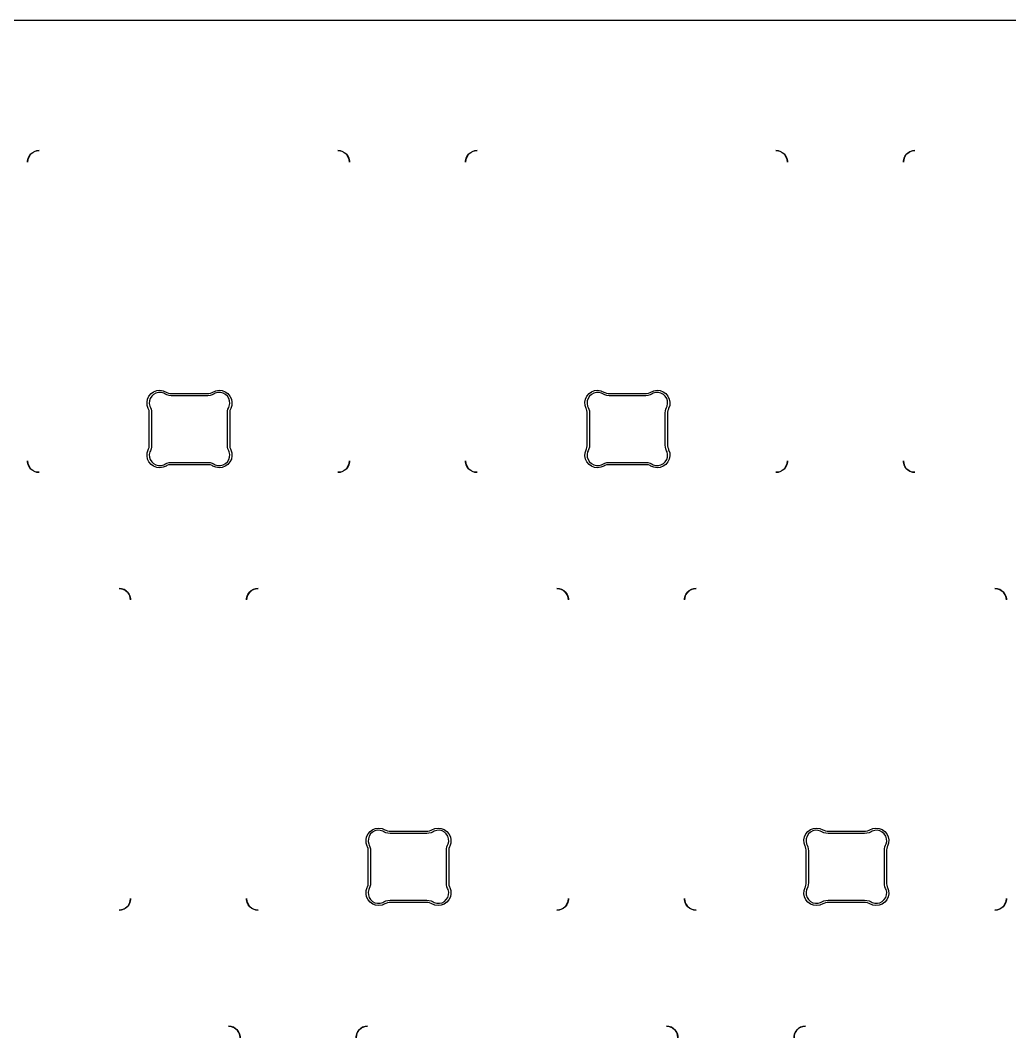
# Model space of a CAD drawing. Header units: inches. Extents: x -0.9 to 12.5, y -6 to -2.
# Drawn here: x 4.12 to 5.814, y -3.772 to -2.029 of the extents above; entities that cross this region are included whole.
import ezdxf

# ---------------------------------------------------------------- set-up
doc = ezdxf.new("R2010")
doc.units = ezdxf.units.IN
doc.header["$MEASUREMENT"] = 0
doc.layers.add('Edge.Cuts', color=40, linetype='CONTINUOUS', true_color=0xfabd2f)

msp = doc.modelspace()

# ---------------------------------------------------------------- linework, layer by layer
at = {"layer": 'Edge.Cuts', "linetype": 'CONTINUOUS'}
for p, q in [((-0.9213, -2.0289), (12.4961, -2.0289)), ((12.4959, -2.0293), (-0.9211, -2.0293)), ((4.1325, -2.2696), (4.1335, -2.2653)), ((4.1344, -2.2633), (4.133, -2.2675)), ((4.1335, -2.2653), (4.1354, -2.2613)), ((4.1368, -2.2596), (4.1344, -2.2633)), ((4.1354, -2.2613), (4.1382, -2.2578)), ((4.1399, -2.2565), (4.1368, -2.2596)), ((4.1382, -2.2578), (4.1416, -2.2551)), ((4.1436, -2.2541), (4.1399, -2.2565)), ((4.1416, -2.2551), (4.1456, -2.2532)), ((4.1478, -2.2527), (4.1436, -2.2541)), ((4.1456, -2.2532), (4.1499, -2.2522)), ((4.1522, -2.2522), (4.1478, -2.2527)), ((4.1499, -2.2522), (4.1522, -2.2522)), ((4.6684, -2.2527), (4.664, -2.2522)), ((4.664, -2.2522), (4.6662, -2.2522)), ((4.6662, -2.2522), (4.6705, -2.2532)), ((4.6725, -2.2541), (4.6684, -2.2527)), ((4.6705, -2.2532), (4.6745, -2.2551)), ((4.6762, -2.2565), (4.6725, -2.2541)), ((4.6745, -2.2551), (4.678, -2.2578)), ((4.6794, -2.2596), (4.6762, -2.2565)), ((4.678, -2.2578), (4.6807, -2.2613)), ((4.6817, -2.2633), (4.6794, -2.2596)), ((4.6807, -2.2613), (4.6827, -2.2653)), ((4.6832, -2.2675), (4.6817, -2.2633)), ((4.6827, -2.2653), (4.6837, -2.2696)), ((4.8825, -2.2696), (4.8835, -2.2653)), ((4.8844, -2.2633), (4.883, -2.2675)), ((4.8835, -2.2653), (4.8854, -2.2613)), ((4.8868, -2.2596), (4.8844, -2.2633)), ((4.8854, -2.2613), (4.8882, -2.2578)), ((4.8899, -2.2565), (4.8868, -2.2596)), ((4.8882, -2.2578), (4.8916, -2.2551)), ((4.8936, -2.2541), (4.8899, -2.2565)), ((4.8916, -2.2551), (4.8956, -2.2532)), ((4.8978, -2.2527), (4.8936, -2.2541)), ((4.8956, -2.2532), (4.8999, -2.2522)), ((4.9022, -2.2522), (4.8978, -2.2527)), ((4.8999, -2.2522), (4.9022, -2.2522)), ((5.4184, -2.2527), (5.414, -2.2522)), ((5.414, -2.2522), (5.4162, -2.2522)), ((5.4162, -2.2522), (5.4205, -2.2532)), ((5.4225, -2.2541), (5.4184, -2.2527)), ((5.4205, -2.2532), (5.4245, -2.2551)), ((5.4262, -2.2565), (5.4225, -2.2541)), ((5.4245, -2.2551), (5.428, -2.2578)), ((5.4294, -2.2596), (5.4262, -2.2565)), ((5.428, -2.2578), (5.4307, -2.2613)), ((5.4317, -2.2633), (5.4294, -2.2596)), ((5.4307, -2.2613), (5.4327, -2.2653)), ((5.4332, -2.2675), (5.4317, -2.2633)), ((5.4327, -2.2653), (5.4337, -2.2696)), ((5.6325, -2.2696), (5.6335, -2.2653)), ((5.6344, -2.2633), (5.633, -2.2675)), ((5.6335, -2.2653), (5.6354, -2.2613)), ((5.6368, -2.2596), (5.6344, -2.2633)), ((5.6354, -2.2613), (5.6382, -2.2578)), ((5.6399, -2.2565), (5.6368, -2.2596)), ((5.6382, -2.2578), (5.6416, -2.2551)), ((5.6436, -2.2541), (5.6399, -2.2565)), ((5.6416, -2.2551), (5.6456, -2.2532)), ((5.6478, -2.2527), (5.6436, -2.2541)), ((5.6456, -2.2532), (5.6499, -2.2522)), ((5.6522, -2.2522), (5.6478, -2.2527)), ((5.6499, -2.2522), (5.6522, -2.2522)), ((4.133, -2.2675), (4.1325, -2.2719)), ((4.1325, -2.2719), (4.1325, -2.2696)), ((4.6837, -2.2719), (4.6832, -2.2675)), ((4.6837, -2.2696), (4.6837, -2.2719)), ((4.883, -2.2675), (4.8825, -2.2719)), ((4.8825, -2.2719), (4.8825, -2.2696)), ((5.4337, -2.2719), (5.4332, -2.2675)), ((5.4337, -2.2696), (5.4337, -2.2719)), ((5.633, -2.2675), (5.6325, -2.2719)), ((5.6325, -2.2719), (5.6325, -2.2696)), ((4.3439, -2.6685), (4.3483, -2.6653)), ((4.3483, -2.6653), (4.3535, -2.6633)), ((4.3566, -2.6666), (4.3522, -2.6677)), ((4.3535, -2.6633), (4.359, -2.6627)), ((4.3612, -2.6667), (4.3566, -2.6666)), ((4.359, -2.6627), (4.3644, -2.6635)), ((4.3644, -2.6635), (4.3695, -2.6657)), ((4.3695, -2.6657), (4.3708, -2.6665)), ((4.3708, -2.6665), (4.3738, -2.6676)), ((4.4456, -2.6676), (4.4485, -2.6665)), ((4.4485, -2.6665), (4.4499, -2.6657)), ((4.4499, -2.6657), (4.455, -2.6635)), ((4.455, -2.6635), (4.4604, -2.6627)), ((4.4628, -2.6666), (4.4582, -2.6667)), ((4.4604, -2.6627), (4.4659, -2.6633)), ((4.4672, -2.6677), (4.4628, -2.6666)), ((4.4659, -2.6633), (4.471, -2.6653)), ((4.471, -2.6653), (4.4755, -2.6685)), ((5.0939, -2.6685), (5.0983, -2.6653)), ((5.0983, -2.6653), (5.1035, -2.6633)), ((5.1066, -2.6666), (5.1022, -2.6677)), ((5.1035, -2.6633), (5.109, -2.6627)), ((5.1112, -2.6667), (5.1066, -2.6666)), ((5.109, -2.6627), (5.1144, -2.6635)), ((5.1144, -2.6635), (5.1195, -2.6657)), ((5.1195, -2.6657), (5.1208, -2.6665)), ((5.1208, -2.6665), (5.1238, -2.6676)), ((5.1956, -2.6676), (5.1985, -2.6665)), ((5.1985, -2.6665), (5.1999, -2.6657)), ((5.1999, -2.6657), (5.205, -2.6635)), ((5.205, -2.6635), (5.2104, -2.6627)), ((5.2128, -2.6666), (5.2082, -2.6667)), ((5.2104, -2.6627), (5.2159, -2.6633)), ((5.2172, -2.6677), (5.2128, -2.6666)), ((5.2159, -2.6633), (5.221, -2.6653)), ((5.221, -2.6653), (5.2255, -2.6685)), ((4.3369, -2.6831), (4.338, -2.6777)), ((4.3373, -2.6886), (4.3369, -2.6831)), ((4.338, -2.6777), (4.3403, -2.6727)), ((4.3403, -2.6727), (4.3439, -2.6685)), ((4.341, -2.681), (4.3407, -2.6856)), ((4.3424, -2.6767), (4.341, -2.681)), ((4.3449, -2.6729), (4.3424, -2.6767)), ((4.3482, -2.6698), (4.3449, -2.6729)), ((4.3522, -2.6677), (4.3482, -2.6698)), ((4.3655, -2.6679), (4.3612, -2.6667)), ((4.3675, -2.6691), (4.3655, -2.6679)), ((4.3709, -2.6707), (4.3675, -2.6691)), ((4.3746, -2.6717), (4.3709, -2.6707)), ((4.3738, -2.6676), (4.3768, -2.6681)), ((4.3784, -2.672), (4.3746, -2.6717)), ((4.3768, -2.6681), (4.3784, -2.6681)), ((4.3784, -2.6681), (4.3784, -2.6681)), ((4.3784, -2.6681), (4.441, -2.6681)), ((4.441, -2.672), (4.3784, -2.672)), ((4.3784, -2.672), (4.3784, -2.672)), ((4.441, -2.6681), (4.4425, -2.6681)), ((4.4448, -2.6717), (4.441, -2.672)), ((4.4425, -2.6681), (4.4456, -2.6676)), ((4.4484, -2.6707), (4.4448, -2.6717)), ((4.4519, -2.6691), (4.4484, -2.6707)), ((4.4538, -2.6679), (4.4519, -2.6691)), ((4.4582, -2.6667), (4.4538, -2.6679)), ((4.4712, -2.6698), (4.4672, -2.6677)), ((4.4745, -2.6729), (4.4712, -2.6698)), ((4.477, -2.6767), (4.4745, -2.6729)), ((4.4755, -2.6685), (4.479, -2.6727)), ((4.4784, -2.681), (4.477, -2.6767)), ((4.4786, -2.6856), (4.4784, -2.681)), ((4.479, -2.6727), (4.4814, -2.6777)), ((4.4814, -2.6777), (4.4824, -2.6831)), ((4.4824, -2.6831), (4.4821, -2.6886)), ((5.0869, -2.6831), (5.088, -2.6777)), ((5.0873, -2.6886), (5.0869, -2.6831)), ((5.088, -2.6777), (5.0903, -2.6727)), ((5.0903, -2.6727), (5.0939, -2.6685)), ((5.091, -2.681), (5.0907, -2.6856)), ((5.0924, -2.6767), (5.091, -2.681)), ((5.0949, -2.6729), (5.0924, -2.6767)), ((5.0982, -2.6698), (5.0949, -2.6729)), ((5.1022, -2.6677), (5.0982, -2.6698)), ((5.1155, -2.6679), (5.1112, -2.6667)), ((5.1175, -2.6691), (5.1155, -2.6679)), ((5.1209, -2.6707), (5.1175, -2.6691)), ((5.1246, -2.6717), (5.1209, -2.6707)), ((5.1238, -2.6676), (5.1268, -2.6681)), ((5.1284, -2.672), (5.1246, -2.6717)), ((5.1268, -2.6681), (5.1284, -2.6681)), ((5.1284, -2.6681), (5.1284, -2.6681)), ((5.1284, -2.6681), (5.191, -2.6681)), ((5.191, -2.672), (5.1284, -2.672)), ((5.1284, -2.672), (5.1284, -2.672)), ((5.191, -2.6681), (5.1925, -2.6681)), ((5.1948, -2.6717), (5.191, -2.672)), ((5.1925, -2.6681), (5.1956, -2.6676)), ((5.1984, -2.6707), (5.1948, -2.6717)), ((5.2019, -2.6691), (5.1984, -2.6707)), ((5.2038, -2.6679), (5.2019, -2.6691)), ((5.2082, -2.6667), (5.2038, -2.6679)), ((5.2212, -2.6698), (5.2172, -2.6677)), ((5.2245, -2.6729), (5.2212, -2.6698)), ((5.227, -2.6767), (5.2245, -2.6729)), ((5.2255, -2.6685), (5.229, -2.6727)), ((5.2284, -2.681), (5.227, -2.6767)), ((5.2286, -2.6856), (5.2284, -2.681)), ((5.229, -2.6727), (5.2314, -2.6777)), ((5.2314, -2.6777), (5.2324, -2.6831)), ((5.2324, -2.6831), (5.2321, -2.6886)), ((4.339, -2.6938), (4.3373, -2.6886)), ((4.3396, -2.695), (4.339, -2.6938)), ((4.3404, -2.6975), (4.3396, -2.695)), ((4.3408, -2.7001), (4.3404, -2.6975)), ((4.3407, -2.6856), (4.3416, -2.69)), ((4.3408, -2.7015), (4.3408, -2.7001)), ((4.3408, -2.7568), (4.3408, -2.7015)), ((4.3408, -2.7015), (4.3408, -2.7015)), ((4.3416, -2.69), (4.3426, -2.6921)), ((4.3426, -2.6921), (4.3438, -2.6951)), ((4.3438, -2.6951), (4.3445, -2.6982)), ((4.3445, -2.6982), (4.3447, -2.7015)), ((4.3447, -2.7015), (4.3447, -2.7015)), ((4.3447, -2.7015), (4.3447, -2.7568)), ((4.4746, -2.7015), (4.4749, -2.6982)), ((4.4746, -2.7568), (4.4746, -2.7015)), ((4.4746, -2.7015), (4.4746, -2.7015)), ((4.4749, -2.6982), (4.4756, -2.6951)), ((4.4756, -2.6951), (4.4768, -2.6921)), ((4.4768, -2.6921), (4.4778, -2.69)), ((4.4768, -2.6921), (4.4768, -2.6921)), ((4.4778, -2.69), (4.4786, -2.6856)), ((4.479, -2.6975), (4.4786, -2.7001)), ((4.4786, -2.7001), (4.4786, -2.7015)), ((4.4786, -2.7015), (4.4786, -2.7015)), ((4.4786, -2.7015), (4.4786, -2.7568)), ((4.4798, -2.695), (4.479, -2.6975)), ((4.4803, -2.6938), (4.4798, -2.695)), ((4.4821, -2.6886), (4.4803, -2.6938)), ((4.4803, -2.6938), (4.4803, -2.6938)), ((5.089, -2.6938), (5.0873, -2.6886)), ((5.0896, -2.695), (5.089, -2.6938)), ((5.0904, -2.6975), (5.0896, -2.695)), ((5.0908, -2.7001), (5.0904, -2.6975)), ((5.0907, -2.6856), (5.0916, -2.69)), ((5.0908, -2.7015), (5.0908, -2.7001)), ((5.0908, -2.7568), (5.0908, -2.7015)), ((5.0908, -2.7015), (5.0908, -2.7015)), ((5.0916, -2.69), (5.0926, -2.6921)), ((5.0926, -2.6921), (5.0938, -2.6951)), ((5.0938, -2.6951), (5.0945, -2.6982)), ((5.0945, -2.6982), (5.0947, -2.7015)), ((5.0947, -2.7015), (5.0947, -2.7015)), ((5.0947, -2.7015), (5.0947, -2.7568)), ((5.2246, -2.7015), (5.2249, -2.6982)), ((5.2246, -2.7568), (5.2246, -2.7015)), ((5.2246, -2.7015), (5.2246, -2.7015)), ((5.2249, -2.6982), (5.2256, -2.6951)), ((5.2256, -2.6951), (5.2268, -2.6921)), ((5.2268, -2.6921), (5.2278, -2.69)), ((5.2268, -2.6921), (5.2268, -2.6921)), ((5.2278, -2.69), (5.2286, -2.6856)), ((5.229, -2.6975), (5.2286, -2.7001)), ((5.2286, -2.7001), (5.2286, -2.7015)), ((5.2286, -2.7015), (5.2286, -2.7015)), ((5.2286, -2.7015), (5.2286, -2.7568)), ((5.2298, -2.695), (5.229, -2.6975)), ((5.2303, -2.6938), (5.2298, -2.695)), ((5.2321, -2.6886), (5.2303, -2.6938)), ((5.2303, -2.6938), (5.2303, -2.6938)), ((4.3369, -2.7752), (4.3373, -2.7697)), ((4.3373, -2.7697), (4.339, -2.7645)), ((4.339, -2.7645), (4.3396, -2.7633)), ((4.339, -2.7645), (4.339, -2.7645)), ((4.3396, -2.7633), (4.3404, -2.7608)), ((4.3404, -2.7608), (4.3408, -2.7581)), ((4.3416, -2.7682), (4.3407, -2.7727)), ((4.3408, -2.7581), (4.3408, -2.7568)), ((4.3408, -2.7568), (4.3408, -2.7568)), ((4.3426, -2.7662), (4.3416, -2.7682)), ((4.3438, -2.7632), (4.3426, -2.7662)), ((4.3426, -2.7662), (4.3426, -2.7662)), ((4.3445, -2.76), (4.3438, -2.7632)), ((4.3447, -2.7568), (4.3445, -2.76)), ((4.3447, -2.7568), (4.3447, -2.7568)), ((4.4749, -2.76), (4.4746, -2.7568)), ((4.4756, -2.7632), (4.4749, -2.76)), ((4.4768, -2.7662), (4.4756, -2.7632)), ((4.4778, -2.7682), (4.4768, -2.7662)), ((4.4786, -2.7727), (4.4778, -2.7682)), ((4.4786, -2.7568), (4.4786, -2.7581)), ((4.4786, -2.7581), (4.479, -2.7608)), ((4.479, -2.7608), (4.4798, -2.7633)), ((4.4798, -2.7633), (4.4803, -2.7645)), ((4.4803, -2.7645), (4.4803, -2.7645)), ((4.4803, -2.7645), (4.4821, -2.7697)), ((4.4821, -2.7697), (4.4824, -2.7752)), ((5.0869, -2.7752), (5.0873, -2.7697)), ((5.0873, -2.7697), (5.089, -2.7645)), ((5.089, -2.7645), (5.0896, -2.7633)), ((5.089, -2.7645), (5.089, -2.7645)), ((5.0896, -2.7633), (5.0904, -2.7608)), ((5.0904, -2.7608), (5.0908, -2.7581)), ((5.0916, -2.7682), (5.0907, -2.7727)), ((5.0908, -2.7581), (5.0908, -2.7568)), ((5.0908, -2.7568), (5.0908, -2.7568)), ((5.0926, -2.7662), (5.0916, -2.7682)), ((5.0938, -2.7632), (5.0926, -2.7662)), ((5.0926, -2.7662), (5.0926, -2.7662)), ((5.0945, -2.76), (5.0938, -2.7632)), ((5.0947, -2.7568), (5.0945, -2.76)), ((5.0947, -2.7568), (5.0947, -2.7568)), ((5.2249, -2.76), (5.2246, -2.7568)), ((5.2256, -2.7632), (5.2249, -2.76)), ((5.2268, -2.7662), (5.2256, -2.7632)), ((5.2278, -2.7682), (5.2268, -2.7662)), ((5.2286, -2.7727), (5.2278, -2.7682)), ((5.2286, -2.7568), (5.2286, -2.7581)), ((5.2286, -2.7581), (5.229, -2.7608)), ((5.229, -2.7608), (5.2298, -2.7633)), ((5.2298, -2.7633), (5.2303, -2.7645)), ((5.2303, -2.7645), (5.2303, -2.7645)), ((5.2303, -2.7645), (5.2321, -2.7697)), ((5.2321, -2.7697), (5.2324, -2.7752)), ((4.1325, -2.7859), (4.1325, -2.7837)), ((4.1325, -2.7837), (4.133, -2.788)), ((4.1335, -2.7902), (4.1325, -2.7859)), ((4.133, -2.788), (4.1344, -2.7922)), ((4.338, -2.7806), (4.3369, -2.7752)), ((4.3403, -2.7856), (4.338, -2.7806)), ((4.3439, -2.7898), (4.3403, -2.7856)), ((4.3407, -2.7727), (4.341, -2.7772)), ((4.341, -2.7772), (4.3424, -2.7815)), ((4.3424, -2.7815), (4.3449, -2.7854)), ((4.3449, -2.7854), (4.3482, -2.7884)), ((4.3482, -2.7884), (4.3522, -2.7906)), ((4.3675, -2.7892), (4.3709, -2.7876)), ((4.3709, -2.7876), (4.3746, -2.7866)), ((4.3746, -2.7866), (4.3784, -2.7862)), ((4.3784, -2.7862), (4.441, -2.7862)), ((4.441, -2.7862), (4.4448, -2.7866)), ((4.4448, -2.7866), (4.4484, -2.7876)), ((4.4484, -2.7876), (4.4519, -2.7892)), ((4.4672, -2.7906), (4.4712, -2.7884)), ((4.4712, -2.7884), (4.4745, -2.7854)), ((4.4745, -2.7854), (4.477, -2.7815)), ((4.479, -2.7856), (4.4755, -2.7898)), ((4.477, -2.7815), (4.4784, -2.7772)), ((4.4784, -2.7772), (4.4786, -2.7727)), ((4.4814, -2.7806), (4.479, -2.7856)), ((4.4824, -2.7752), (4.4814, -2.7806)), ((4.6817, -2.7922), (4.6832, -2.788)), ((4.6837, -2.7859), (4.6827, -2.7902)), ((4.6832, -2.788), (4.6837, -2.7837)), ((4.6837, -2.7837), (4.6837, -2.7859)), ((4.8825, -2.7859), (4.8825, -2.7837)), ((4.8825, -2.7837), (4.883, -2.788)), ((4.8835, -2.7902), (4.8825, -2.7859)), ((4.883, -2.788), (4.8844, -2.7922)), ((5.088, -2.7806), (5.0869, -2.7752)), ((5.0903, -2.7856), (5.088, -2.7806)), ((5.0939, -2.7898), (5.0903, -2.7856)), ((5.0907, -2.7727), (5.091, -2.7772)), ((5.091, -2.7772), (5.0924, -2.7815)), ((5.0924, -2.7815), (5.0949, -2.7854)), ((5.0949, -2.7854), (5.0982, -2.7884)), ((5.0982, -2.7884), (5.1022, -2.7906)), ((5.1175, -2.7892), (5.1209, -2.7876)), ((5.1209, -2.7876), (5.1246, -2.7866)), ((5.1246, -2.7866), (5.1284, -2.7862)), ((5.1284, -2.7862), (5.191, -2.7862)), ((5.191, -2.7862), (5.1948, -2.7866)), ((5.1948, -2.7866), (5.1984, -2.7876)), ((5.1984, -2.7876), (5.2019, -2.7892)), ((5.2172, -2.7906), (5.2212, -2.7884)), ((5.2212, -2.7884), (5.2245, -2.7854)), ((5.2245, -2.7854), (5.227, -2.7815)), ((5.229, -2.7856), (5.2255, -2.7898)), ((5.227, -2.7815), (5.2284, -2.7772)), ((5.2284, -2.7772), (5.2286, -2.7727)), ((5.2314, -2.7806), (5.229, -2.7856)), ((5.2324, -2.7752), (5.2314, -2.7806)), ((5.4317, -2.7922), (5.4332, -2.788)), ((5.4337, -2.7859), (5.4327, -2.7902)), ((5.4332, -2.788), (5.4337, -2.7837)), ((5.4337, -2.7837), (5.4337, -2.7859)), ((5.6325, -2.7859), (5.6325, -2.7837)), ((5.6325, -2.7837), (5.633, -2.788)), ((5.6335, -2.7902), (5.6325, -2.7859)), ((5.633, -2.788), (5.6344, -2.7922)), ((4.1354, -2.7942), (4.1335, -2.7902)), ((4.1344, -2.7922), (4.1368, -2.7959)), ((4.1382, -2.7977), (4.1354, -2.7942)), ((4.1368, -2.7959), (4.1399, -2.7991)), ((4.1416, -2.8004), (4.1382, -2.7977)), ((4.1399, -2.7991), (4.1436, -2.8014)), ((4.1456, -2.8024), (4.1416, -2.8004)), ((4.1436, -2.8014), (4.1478, -2.8029)), ((4.1499, -2.8033), (4.1456, -2.8024)), ((4.1478, -2.8029), (4.1522, -2.8033)), ((4.1522, -2.8033), (4.1499, -2.8033)), ((4.3483, -2.793), (4.3439, -2.7898)), ((4.3535, -2.7949), (4.3483, -2.793)), ((4.3522, -2.7906), (4.3566, -2.7916)), ((4.359, -2.7955), (4.3535, -2.7949)), ((4.3566, -2.7916), (4.3612, -2.7915)), ((4.3644, -2.7947), (4.359, -2.7955)), ((4.3612, -2.7915), (4.3655, -2.7903)), ((4.3695, -2.7926), (4.3644, -2.7947)), ((4.3655, -2.7903), (4.3675, -2.7892)), ((4.3675, -2.7892), (4.3675, -2.7892)), ((4.3708, -2.7918), (4.3695, -2.7926)), ((4.3695, -2.7926), (4.3695, -2.7926)), ((4.3738, -2.7907), (4.3708, -2.7918)), ((4.3768, -2.7902), (4.3738, -2.7907)), ((4.3784, -2.7902), (4.3768, -2.7902)), ((4.441, -2.7902), (4.3784, -2.7902)), ((4.4425, -2.7902), (4.441, -2.7902)), ((4.4456, -2.7907), (4.4425, -2.7902)), ((4.4485, -2.7918), (4.4456, -2.7907)), ((4.4499, -2.7926), (4.4485, -2.7918)), ((4.455, -2.7947), (4.4499, -2.7926)), ((4.4519, -2.7892), (4.4538, -2.7903)), ((4.4538, -2.7903), (4.4582, -2.7915)), ((4.4604, -2.7955), (4.455, -2.7947)), ((4.4582, -2.7915), (4.4628, -2.7916)), ((4.4659, -2.7949), (4.4604, -2.7955)), ((4.4628, -2.7916), (4.4672, -2.7906)), ((4.471, -2.793), (4.4659, -2.7949)), ((4.4755, -2.7898), (4.471, -2.793)), ((4.664, -2.8033), (4.6684, -2.8029)), ((4.6662, -2.8033), (4.664, -2.8033)), ((4.6705, -2.8024), (4.6662, -2.8033)), ((4.6684, -2.8029), (4.6725, -2.8014)), ((4.6745, -2.8004), (4.6705, -2.8024)), ((4.6725, -2.8014), (4.6762, -2.7991)), ((4.678, -2.7977), (4.6745, -2.8004)), ((4.6762, -2.7991), (4.6794, -2.7959)), ((4.6807, -2.7942), (4.678, -2.7977)), ((4.6794, -2.7959), (4.6817, -2.7922)), ((4.6827, -2.7902), (4.6807, -2.7942)), ((4.8854, -2.7942), (4.8835, -2.7902)), ((4.8844, -2.7922), (4.8868, -2.7959)), ((4.8882, -2.7977), (4.8854, -2.7942)), ((4.8868, -2.7959), (4.8899, -2.7991)), ((4.8916, -2.8004), (4.8882, -2.7977)), ((4.8899, -2.7991), (4.8936, -2.8014)), ((4.8956, -2.8024), (4.8916, -2.8004)), ((4.8936, -2.8014), (4.8978, -2.8029)), ((4.8999, -2.8033), (4.8956, -2.8024)), ((4.8978, -2.8029), (4.9022, -2.8033)), ((4.9022, -2.8033), (4.8999, -2.8033)), ((5.0983, -2.793), (5.0939, -2.7898)), ((5.1035, -2.7949), (5.0983, -2.793)), ((5.1022, -2.7906), (5.1066, -2.7916)), ((5.109, -2.7955), (5.1035, -2.7949)), ((5.1066, -2.7916), (5.1112, -2.7915)), ((5.1144, -2.7947), (5.109, -2.7955)), ((5.1112, -2.7915), (5.1155, -2.7903)), ((5.1195, -2.7926), (5.1144, -2.7947)), ((5.1155, -2.7903), (5.1175, -2.7892)), ((5.1175, -2.7892), (5.1175, -2.7892)), ((5.1208, -2.7918), (5.1195, -2.7926)), ((5.1195, -2.7926), (5.1195, -2.7926)), ((5.1238, -2.7907), (5.1208, -2.7918)), ((5.1268, -2.7902), (5.1238, -2.7907)), ((5.1284, -2.7902), (5.1268, -2.7902)), ((5.191, -2.7902), (5.1284, -2.7902)), ((5.1925, -2.7902), (5.191, -2.7902)), ((5.1956, -2.7907), (5.1925, -2.7902)), ((5.1985, -2.7918), (5.1956, -2.7907)), ((5.1999, -2.7926), (5.1985, -2.7918)), ((5.205, -2.7947), (5.1999, -2.7926)), ((5.2019, -2.7892), (5.2038, -2.7903)), ((5.2038, -2.7903), (5.2082, -2.7915)), ((5.2104, -2.7955), (5.205, -2.7947)), ((5.2082, -2.7915), (5.2128, -2.7916)), ((5.2159, -2.7949), (5.2104, -2.7955)), ((5.2128, -2.7916), (5.2172, -2.7906)), ((5.221, -2.793), (5.2159, -2.7949)), ((5.2255, -2.7898), (5.221, -2.793)), ((5.414, -2.8033), (5.4184, -2.8029)), ((5.4162, -2.8033), (5.414, -2.8033)), ((5.4205, -2.8024), (5.4162, -2.8033)), ((5.4184, -2.8029), (5.4225, -2.8014)), ((5.4245, -2.8004), (5.4205, -2.8024)), ((5.4225, -2.8014), (5.4262, -2.7991)), ((5.428, -2.7977), (5.4245, -2.8004)), ((5.4262, -2.7991), (5.4294, -2.7959)), ((5.4307, -2.7942), (5.428, -2.7977)), ((5.4294, -2.7959), (5.4317, -2.7922)), ((5.4327, -2.7902), (5.4307, -2.7942)), ((5.6354, -2.7942), (5.6335, -2.7902)), ((5.6344, -2.7922), (5.6368, -2.7959)), ((5.6382, -2.7977), (5.6354, -2.7942)), ((5.6368, -2.7959), (5.6399, -2.7991)), ((5.6416, -2.8004), (5.6382, -2.7977)), ((5.6399, -2.7991), (5.6436, -2.8014)), ((5.6456, -2.8024), (5.6416, -2.8004)), ((5.6436, -2.8014), (5.6478, -2.8029)), ((5.6499, -2.8033), (5.6456, -2.8024)), ((5.6478, -2.8029), (5.6522, -2.8033)), ((5.6522, -2.8033), (5.6499, -2.8033)), ((4.2934, -3.0027), (4.289, -3.0022)), ((4.289, -3.0022), (4.2912, -3.0022)), ((4.2912, -3.0022), (4.2955, -3.0032)), ((4.2975, -3.0041), (4.2934, -3.0027)), ((4.2955, -3.0032), (4.2995, -3.0051)), ((4.3012, -3.0065), (4.2975, -3.0041)), ((4.2995, -3.0051), (4.303, -3.0078)), ((4.3044, -3.0096), (4.3012, -3.0065)), ((4.303, -3.0078), (4.3057, -3.0113)), ((4.3067, -3.0133), (4.3044, -3.0096)), ((4.3057, -3.0113), (4.3077, -3.0153)), ((4.3082, -3.0175), (4.3067, -3.0133)), ((4.5094, -3.0133), (4.508, -3.0175)), ((4.5085, -3.0153), (4.5104, -3.0113)), ((4.5118, -3.0096), (4.5094, -3.0133)), ((4.5104, -3.0113), (4.5132, -3.0078)), ((4.5149, -3.0065), (4.5118, -3.0096)), ((4.5132, -3.0078), (4.5166, -3.0051)), ((4.5186, -3.0041), (4.5149, -3.0065)), ((4.5166, -3.0051), (4.5206, -3.0032)), ((4.5228, -3.0027), (4.5186, -3.0041)), ((4.5206, -3.0032), (4.5249, -3.0022)), ((4.5272, -3.0022), (4.5228, -3.0027)), ((4.5249, -3.0022), (4.5272, -3.0022)), ((5.0434, -3.0027), (5.039, -3.0022)), ((5.039, -3.0022), (5.0412, -3.0022)), ((5.0412, -3.0022), (5.0455, -3.0032)), ((5.0475, -3.0041), (5.0434, -3.0027)), ((5.0455, -3.0032), (5.0495, -3.0051)), ((5.0512, -3.0065), (5.0475, -3.0041)), ((5.0495, -3.0051), (5.053, -3.0078)), ((5.0544, -3.0096), (5.0512, -3.0065)), ((5.053, -3.0078), (5.0557, -3.0113)), ((5.0567, -3.0133), (5.0544, -3.0096)), ((5.0557, -3.0113), (5.0577, -3.0153)), ((5.0582, -3.0175), (5.0567, -3.0133)), ((5.2594, -3.0133), (5.258, -3.0175)), ((5.2585, -3.0153), (5.2604, -3.0113)), ((5.2618, -3.0096), (5.2594, -3.0133)), ((5.2604, -3.0113), (5.2632, -3.0078)), ((5.2649, -3.0065), (5.2618, -3.0096)), ((5.2632, -3.0078), (5.2666, -3.0051)), ((5.2686, -3.0041), (5.2649, -3.0065)), ((5.2666, -3.0051), (5.2706, -3.0032)), ((5.2728, -3.0027), (5.2686, -3.0041)), ((5.2706, -3.0032), (5.2749, -3.0022)), ((5.2772, -3.0022), (5.2728, -3.0027)), ((5.2749, -3.0022), (5.2772, -3.0022)), ((5.7934, -3.0027), (5.789, -3.0022)), ((5.789, -3.0022), (5.7912, -3.0022)), ((5.7912, -3.0022), (5.7955, -3.0032)), ((5.7975, -3.0041), (5.7934, -3.0027)), ((5.7955, -3.0032), (5.7995, -3.0051)), ((5.8012, -3.0065), (5.7975, -3.0041)), ((5.7995, -3.0051), (5.803, -3.0078)), ((5.8044, -3.0096), (5.8012, -3.0065)), ((5.803, -3.0078), (5.8057, -3.0113)), ((5.8067, -3.0133), (5.8044, -3.0096)), ((5.8057, -3.0113), (5.8077, -3.0153)), ((5.8082, -3.0175), (5.8067, -3.0133)), ((4.3077, -3.0153), (4.3087, -3.0196)), ((4.3087, -3.0219), (4.3082, -3.0175)), ((4.3087, -3.0196), (4.3087, -3.0219)), ((4.5075, -3.0196), (4.5085, -3.0153)), ((4.508, -3.0175), (4.5075, -3.0219)), ((4.5075, -3.0219), (4.5075, -3.0196)), ((5.0577, -3.0153), (5.0587, -3.0196)), ((5.0587, -3.0219), (5.0582, -3.0175)), ((5.0587, -3.0196), (5.0587, -3.0219)), ((5.2575, -3.0196), (5.2585, -3.0153)), ((5.258, -3.0175), (5.2575, -3.0219)), ((5.2575, -3.0219), (5.2575, -3.0196)), ((5.8077, -3.0153), (5.8087, -3.0196)), ((5.8087, -3.0219), (5.8082, -3.0175)), ((5.8087, -3.0196), (5.8087, -3.0219)), ((4.7189, -3.4185), (4.7234, -3.4153)), ((4.7234, -3.4153), (4.7285, -3.4133)), ((4.7285, -3.4133), (4.734, -3.4127)), ((4.734, -3.4127), (4.7394, -3.4135)), ((4.7394, -3.4135), (4.7445, -3.4157)), ((4.7445, -3.4157), (4.7459, -3.4165)), ((4.8236, -3.4165), (4.8249, -3.4157)), ((4.8249, -3.4157), (4.83, -3.4135)), ((4.83, -3.4135), (4.8354, -3.4127)), ((4.8354, -3.4127), (4.8409, -3.4133)), ((4.8409, -3.4133), (4.8461, -3.4153)), ((4.8461, -3.4153), (4.8506, -3.4185)), ((5.4689, -3.4185), (5.4734, -3.4153)), ((5.4734, -3.4153), (5.4785, -3.4133)), ((5.4785, -3.4133), (5.484, -3.4127)), ((5.484, -3.4127), (5.4894, -3.4135)), ((5.4894, -3.4135), (5.4945, -3.4157)), ((5.4945, -3.4157), (5.4959, -3.4165)), ((5.5736, -3.4165), (5.5749, -3.4157)), ((5.5749, -3.4157), (5.58, -3.4135)), ((5.58, -3.4135), (5.5854, -3.4127)), ((5.5854, -3.4127), (5.5909, -3.4133)), ((5.5909, -3.4133), (5.5961, -3.4153)), ((5.5961, -3.4153), (5.6006, -3.4185)), ((4.712, -3.4331), (4.713, -3.4277)), ((4.7123, -3.4386), (4.712, -3.4331)), ((4.713, -3.4277), (4.7154, -3.4227)), ((4.7154, -3.4227), (4.7189, -3.4185)), ((4.716, -3.431), (4.7158, -3.4356)), ((4.7175, -3.4267), (4.716, -3.431)), ((4.7199, -3.4229), (4.7175, -3.4267)), ((4.7232, -3.4198), (4.7199, -3.4229)), ((4.7272, -3.4177), (4.7232, -3.4198)), ((4.7317, -3.4166), (4.7272, -3.4177)), ((4.7362, -3.4167), (4.7317, -3.4166)), ((4.7406, -3.4179), (4.7362, -3.4167)), ((4.7425, -3.4191), (4.7406, -3.4179)), ((4.746, -3.4207), (4.7425, -3.4191)), ((4.7459, -3.4165), (4.7488, -3.4176)), ((4.7496, -3.4217), (4.746, -3.4207)), ((4.7488, -3.4176), (4.7519, -3.4181)), ((4.7534, -3.422), (4.7496, -3.4217)), ((4.7519, -3.4181), (4.7534, -3.4181)), ((4.7534, -3.4181), (4.7534, -3.4181)), ((4.7534, -3.4181), (4.816, -3.4181)), ((4.816, -3.422), (4.7534, -3.422)), ((4.7534, -3.422), (4.7534, -3.422)), ((4.816, -3.4181), (4.8176, -3.4181)), ((4.8198, -3.4217), (4.816, -3.422)), ((4.8176, -3.4181), (4.8206, -3.4176)), ((4.8235, -3.4207), (4.8198, -3.4217)), ((4.8206, -3.4176), (4.8236, -3.4165)), ((4.8269, -3.4191), (4.8235, -3.4207)), ((4.8289, -3.4179), (4.8269, -3.4191)), ((4.8333, -3.4167), (4.8289, -3.4179)), ((4.8378, -3.4166), (4.8333, -3.4167)), ((4.8422, -3.4177), (4.8378, -3.4166)), ((4.8462, -3.4198), (4.8422, -3.4177)), ((4.8495, -3.4229), (4.8462, -3.4198)), ((4.852, -3.4267), (4.8495, -3.4229)), ((4.8506, -3.4185), (4.8541, -3.4227)), ((4.8534, -3.431), (4.852, -3.4267)), ((4.8537, -3.4356), (4.8534, -3.431)), ((4.8541, -3.4227), (4.8564, -3.4277)), ((4.8564, -3.4277), (4.8575, -3.4331)), ((4.8575, -3.4331), (4.8571, -3.4386)), ((5.462, -3.4331), (5.463, -3.4277)), ((5.4623, -3.4386), (5.462, -3.4331)), ((5.463, -3.4277), (5.4654, -3.4227)), ((5.4654, -3.4227), (5.4689, -3.4185)), ((5.466, -3.431), (5.4658, -3.4356)), ((5.4675, -3.4267), (5.466, -3.431)), ((5.4699, -3.4229), (5.4675, -3.4267)), ((5.4732, -3.4198), (5.4699, -3.4229)), ((5.4772, -3.4177), (5.4732, -3.4198)), ((5.4817, -3.4166), (5.4772, -3.4177)), ((5.4862, -3.4167), (5.4817, -3.4166)), ((5.4906, -3.4179), (5.4862, -3.4167)), ((5.4925, -3.4191), (5.4906, -3.4179)), ((5.496, -3.4207), (5.4925, -3.4191)), ((5.4959, -3.4165), (5.4988, -3.4176)), ((5.4996, -3.4217), (5.496, -3.4207)), ((5.4988, -3.4176), (5.5019, -3.4181)), ((5.5034, -3.422), (5.4996, -3.4217)), ((5.5019, -3.4181), (5.5034, -3.4181)), ((5.5034, -3.4181), (5.5034, -3.4181)), ((5.5034, -3.4181), (5.566, -3.4181)), ((5.566, -3.422), (5.5034, -3.422)), ((5.5034, -3.422), (5.5034, -3.422)), ((5.566, -3.4181), (5.5676, -3.4181)), ((5.5698, -3.4217), (5.566, -3.422)), ((5.5676, -3.4181), (5.5706, -3.4176)), ((5.5735, -3.4207), (5.5698, -3.4217)), ((5.5706, -3.4176), (5.5736, -3.4165)), ((5.5769, -3.4191), (5.5735, -3.4207)), ((5.5789, -3.4179), (5.5769, -3.4191)), ((5.5833, -3.4167), (5.5789, -3.4179)), ((5.5878, -3.4166), (5.5833, -3.4167)), ((5.5922, -3.4177), (5.5878, -3.4166)), ((5.5962, -3.4198), (5.5922, -3.4177)), ((5.5995, -3.4229), (5.5962, -3.4198)), ((5.602, -3.4267), (5.5995, -3.4229)), ((5.6006, -3.4185), (5.6041, -3.4227)), ((5.6034, -3.431), (5.602, -3.4267)), ((5.6037, -3.4356), (5.6034, -3.431)), ((5.6041, -3.4227), (5.6064, -3.4277)), ((5.6064, -3.4277), (5.6075, -3.4331)), ((5.6075, -3.4331), (5.6071, -3.4386)), ((4.7141, -3.4438), (4.7123, -3.4386)), ((4.7146, -3.445), (4.7141, -3.4438)), ((4.7154, -3.4475), (4.7146, -3.445)), ((4.7158, -3.4501), (4.7154, -3.4475)), ((4.7158, -3.4356), (4.7166, -3.44)), ((4.7158, -3.4515), (4.7158, -3.4501)), ((4.7166, -3.44), (4.7176, -3.4421)), ((4.7176, -3.4421), (4.7188, -3.4451)), ((4.7188, -3.4451), (4.7195, -3.4482)), ((4.7195, -3.4482), (4.7198, -3.4515)), ((4.8497, -3.4515), (4.8499, -3.4482)), ((4.8499, -3.4482), (4.8506, -3.4451)), ((4.8506, -3.4451), (4.8518, -3.4421)), ((4.8518, -3.4421), (4.8528, -3.44)), ((4.8518, -3.4421), (4.8518, -3.4421)), ((4.8528, -3.44), (4.8537, -3.4356)), ((4.854, -3.4475), (4.8536, -3.4501)), ((4.8536, -3.4501), (4.8536, -3.4515)), ((4.8548, -3.445), (4.854, -3.4475)), ((4.8554, -3.4438), (4.8548, -3.445)), ((4.8571, -3.4386), (4.8554, -3.4438)), ((4.8554, -3.4438), (4.8554, -3.4438)), ((5.4641, -3.4438), (5.4623, -3.4386)), ((5.4646, -3.445), (5.4641, -3.4438)), ((5.4654, -3.4475), (5.4646, -3.445)), ((5.4658, -3.4501), (5.4654, -3.4475)), ((5.4658, -3.4356), (5.4666, -3.44)), ((5.4658, -3.4515), (5.4658, -3.4501)), ((5.4666, -3.44), (5.4676, -3.4421)), ((5.4676, -3.4421), (5.4688, -3.4451)), ((5.4688, -3.4451), (5.4695, -3.4482)), ((5.4695, -3.4482), (5.4698, -3.4515)), ((5.5997, -3.4515), (5.5999, -3.4482)), ((5.5999, -3.4482), (5.6006, -3.4451)), ((5.6006, -3.4451), (5.6018, -3.4421)), ((5.6018, -3.4421), (5.6028, -3.44)), ((5.6018, -3.4421), (5.6018, -3.4421)), ((5.6028, -3.44), (5.6037, -3.4356)), ((5.604, -3.4475), (5.6036, -3.4501)), ((5.6036, -3.4501), (5.6036, -3.4515)), ((5.6048, -3.445), (5.604, -3.4475)), ((5.6054, -3.4438), (5.6048, -3.445)), ((5.6071, -3.4386), (5.6054, -3.4438)), ((5.6054, -3.4438), (5.6054, -3.4438)), ((4.7158, -3.5068), (4.7158, -3.4515)), ((4.7158, -3.4515), (4.7158, -3.4515)), ((4.7198, -3.4515), (4.7198, -3.4515)), ((4.7198, -3.4515), (4.7198, -3.5068)), ((4.8497, -3.5068), (4.8497, -3.4515)), ((4.8497, -3.4515), (4.8497, -3.4515)), ((4.8536, -3.4515), (4.8536, -3.4515)), ((4.8536, -3.4515), (4.8536, -3.5068)), ((5.4658, -3.5068), (5.4658, -3.4515)), ((5.4658, -3.4515), (5.4658, -3.4515)), ((5.4698, -3.4515), (5.4698, -3.4515)), ((5.4698, -3.4515), (5.4698, -3.5068)), ((5.5997, -3.5068), (5.5997, -3.4515)), ((5.5997, -3.4515), (5.5997, -3.4515)), ((5.6036, -3.4515), (5.6036, -3.4515)), ((5.6036, -3.4515), (5.6036, -3.5068)), ((4.712, -3.5252), (4.7123, -3.5197)), ((4.7123, -3.5197), (4.7141, -3.5145)), ((4.7141, -3.5145), (4.7146, -3.5133)), ((4.7141, -3.5145), (4.7141, -3.5145)), ((4.7146, -3.5133), (4.7154, -3.5108)), ((4.7154, -3.5108), (4.7158, -3.5081)), ((4.7158, -3.5081), (4.7158, -3.5068)), ((4.7158, -3.5068), (4.7158, -3.5068)), ((4.7166, -3.5182), (4.7158, -3.5227)), ((4.7176, -3.5162), (4.7166, -3.5182)), ((4.7188, -3.5132), (4.7176, -3.5162)), ((4.7176, -3.5162), (4.7176, -3.5162)), ((4.7195, -3.51), (4.7188, -3.5132)), ((4.7198, -3.5068), (4.7195, -3.51)), ((4.7198, -3.5068), (4.7198, -3.5068)), ((4.8499, -3.51), (4.8497, -3.5068)), ((4.8506, -3.5132), (4.8499, -3.51)), ((4.8518, -3.5162), (4.8506, -3.5132)), ((4.8528, -3.5182), (4.8518, -3.5162)), ((4.8537, -3.5227), (4.8528, -3.5182)), ((4.8536, -3.5068), (4.8536, -3.5081)), ((4.8536, -3.5081), (4.854, -3.5108)), ((4.854, -3.5108), (4.8548, -3.5133)), ((4.8548, -3.5133), (4.8554, -3.5145)), ((4.8554, -3.5145), (4.8554, -3.5145)), ((4.8554, -3.5145), (4.8571, -3.5197)), ((4.8571, -3.5197), (4.8575, -3.5252)), ((5.462, -3.5252), (5.4623, -3.5197)), ((5.4623, -3.5197), (5.4641, -3.5145)), ((5.4641, -3.5145), (5.4646, -3.5133)), ((5.4641, -3.5145), (5.4641, -3.5145)), ((5.4646, -3.5133), (5.4654, -3.5108)), ((5.4654, -3.5108), (5.4658, -3.5081)), ((5.4658, -3.5081), (5.4658, -3.5068)), ((5.4658, -3.5068), (5.4658, -3.5068)), ((5.4666, -3.5182), (5.4658, -3.5227)), ((5.4676, -3.5162), (5.4666, -3.5182)), ((5.4688, -3.5132), (5.4676, -3.5162)), ((5.4676, -3.5162), (5.4676, -3.5162)), ((5.4695, -3.51), (5.4688, -3.5132)), ((5.4698, -3.5068), (5.4695, -3.51)), ((5.4698, -3.5068), (5.4698, -3.5068)), ((5.5999, -3.51), (5.5997, -3.5068)), ((5.6006, -3.5132), (5.5999, -3.51)), ((5.6018, -3.5162), (5.6006, -3.5132)), ((5.6028, -3.5182), (5.6018, -3.5162)), ((5.6037, -3.5227), (5.6028, -3.5182)), ((5.6036, -3.5068), (5.6036, -3.5081)), ((5.6036, -3.5081), (5.604, -3.5108)), ((5.604, -3.5108), (5.6048, -3.5133)), ((5.6048, -3.5133), (5.6054, -3.5145)), ((5.6054, -3.5145), (5.6054, -3.5145)), ((5.6054, -3.5145), (5.6071, -3.5197)), ((5.6071, -3.5197), (5.6075, -3.5252)), ((4.3067, -3.5422), (4.3082, -3.538)), ((4.3087, -3.5359), (4.3077, -3.5402)), ((4.3082, -3.538), (4.3087, -3.5337)), ((4.3087, -3.5337), (4.3087, -3.5359)), ((4.5075, -3.5359), (4.5075, -3.5337)), ((4.5075, -3.5337), (4.508, -3.538)), ((4.5085, -3.5402), (4.5075, -3.5359)), ((4.508, -3.538), (4.5094, -3.5422)), ((4.713, -3.5306), (4.712, -3.5252)), ((4.7154, -3.5356), (4.713, -3.5306)), ((4.7189, -3.5398), (4.7154, -3.5356)), ((4.7158, -3.5227), (4.716, -3.5272)), ((4.716, -3.5272), (4.7175, -3.5315)), ((4.7175, -3.5315), (4.7199, -3.5354)), ((4.7199, -3.5354), (4.7232, -3.5384)), ((4.7425, -3.5392), (4.746, -3.5376)), ((4.746, -3.5376), (4.7496, -3.5366)), ((4.7496, -3.5366), (4.7534, -3.5362)), ((4.7534, -3.5362), (4.816, -3.5362)), ((4.816, -3.5362), (4.8198, -3.5366)), ((4.8198, -3.5366), (4.8235, -3.5376)), ((4.8235, -3.5376), (4.8269, -3.5392)), ((4.8462, -3.5384), (4.8495, -3.5354)), ((4.8495, -3.5354), (4.852, -3.5315)), ((4.8541, -3.5356), (4.8506, -3.5398)), ((4.852, -3.5315), (4.8534, -3.5272)), ((4.8534, -3.5272), (4.8537, -3.5227)), ((4.8564, -3.5306), (4.8541, -3.5356)), ((4.8575, -3.5252), (4.8564, -3.5306)), ((5.0567, -3.5422), (5.0582, -3.538)), ((5.0587, -3.5359), (5.0577, -3.5402)), ((5.0582, -3.538), (5.0587, -3.5337)), ((5.0587, -3.5337), (5.0587, -3.5359)), ((5.2575, -3.5359), (5.2575, -3.5337)), ((5.2575, -3.5337), (5.258, -3.538)), ((5.2585, -3.5402), (5.2575, -3.5359)), ((5.258, -3.538), (5.2594, -3.5422)), ((5.463, -3.5306), (5.462, -3.5252)), ((5.4654, -3.5356), (5.463, -3.5306)), ((5.4689, -3.5398), (5.4654, -3.5356)), ((5.4658, -3.5227), (5.466, -3.5272)), ((5.466, -3.5272), (5.4675, -3.5315)), ((5.4675, -3.5315), (5.4699, -3.5354)), ((5.4699, -3.5354), (5.4732, -3.5384)), ((5.4925, -3.5392), (5.496, -3.5376)), ((5.496, -3.5376), (5.4996, -3.5366)), ((5.4996, -3.5366), (5.5034, -3.5362)), ((5.5034, -3.5362), (5.566, -3.5362)), ((5.566, -3.5362), (5.5698, -3.5366)), ((5.5698, -3.5366), (5.5735, -3.5376)), ((5.5735, -3.5376), (5.5769, -3.5392)), ((5.5962, -3.5384), (5.5995, -3.5354)), ((5.5995, -3.5354), (5.602, -3.5315)), ((5.6041, -3.5356), (5.6006, -3.5398)), ((5.602, -3.5315), (5.6034, -3.5272)), ((5.6034, -3.5272), (5.6037, -3.5227)), ((5.6064, -3.5306), (5.6041, -3.5356)), ((5.6075, -3.5252), (5.6064, -3.5306)), ((5.8067, -3.5422), (5.8082, -3.538)), ((5.8087, -3.5359), (5.8077, -3.5402)), ((5.8082, -3.538), (5.8087, -3.5337)), ((5.8087, -3.5337), (5.8087, -3.5359)), ((4.289, -3.5533), (4.2934, -3.5529)), ((4.2912, -3.5533), (4.289, -3.5533)), ((4.2955, -3.5524), (4.2912, -3.5533)), ((4.2934, -3.5529), (4.2975, -3.5514)), ((4.2995, -3.5504), (4.2955, -3.5524)), ((4.2975, -3.5514), (4.3012, -3.5491)), ((4.303, -3.5477), (4.2995, -3.5504)), ((4.3012, -3.5491), (4.3044, -3.5459)), ((4.3057, -3.5442), (4.303, -3.5477)), ((4.3044, -3.5459), (4.3067, -3.5422)), ((4.3077, -3.5402), (4.3057, -3.5442)), ((4.5104, -3.5442), (4.5085, -3.5402)), ((4.5094, -3.5422), (4.5118, -3.5459)), ((4.5132, -3.5477), (4.5104, -3.5442)), ((4.5118, -3.5459), (4.5149, -3.5491)), ((4.5166, -3.5504), (4.5132, -3.5477)), ((4.5149, -3.5491), (4.5186, -3.5514)), ((4.5206, -3.5524), (4.5166, -3.5504)), ((4.5186, -3.5514), (4.5228, -3.5529)), ((4.5249, -3.5533), (4.5206, -3.5524)), ((4.5228, -3.5529), (4.5272, -3.5533)), ((4.5272, -3.5533), (4.5249, -3.5533)), ((4.7234, -3.543), (4.7189, -3.5398)), ((4.7232, -3.5384), (4.7272, -3.5406)), ((4.7285, -3.5449), (4.7234, -3.543)), ((4.7272, -3.5406), (4.7317, -3.5416)), ((4.734, -3.5455), (4.7285, -3.5449)), ((4.7317, -3.5416), (4.7362, -3.5415)), ((4.7394, -3.5447), (4.734, -3.5455)), ((4.7362, -3.5415), (4.7406, -3.5403)), ((4.7445, -3.5426), (4.7394, -3.5447)), ((4.7406, -3.5403), (4.7425, -3.5392)), ((4.7425, -3.5392), (4.7425, -3.5392)), ((4.7459, -3.5418), (4.7445, -3.5426)), ((4.7445, -3.5426), (4.7445, -3.5426)), ((4.7488, -3.5407), (4.7459, -3.5418)), ((4.7519, -3.5402), (4.7488, -3.5407)), ((4.7534, -3.5402), (4.7519, -3.5402)), ((4.816, -3.5402), (4.7534, -3.5402)), ((4.8176, -3.5402), (4.816, -3.5402)), ((4.8206, -3.5407), (4.8176, -3.5402)), ((4.8236, -3.5418), (4.8206, -3.5407)), ((4.8249, -3.5426), (4.8236, -3.5418)), ((4.83, -3.5447), (4.8249, -3.5426)), ((4.8269, -3.5392), (4.8289, -3.5403)), ((4.8289, -3.5403), (4.8333, -3.5415)), ((4.8354, -3.5455), (4.83, -3.5447)), ((4.8333, -3.5415), (4.8378, -3.5416)), ((4.8409, -3.5449), (4.8354, -3.5455)), ((4.8378, -3.5416), (4.8422, -3.5406)), ((4.8461, -3.543), (4.8409, -3.5449)), ((4.8422, -3.5406), (4.8462, -3.5384)), ((4.8506, -3.5398), (4.8461, -3.543)), ((5.039, -3.5533), (5.0434, -3.5529)), ((5.0412, -3.5533), (5.039, -3.5533)), ((5.0455, -3.5524), (5.0412, -3.5533)), ((5.0434, -3.5529), (5.0475, -3.5514)), ((5.0495, -3.5504), (5.0455, -3.5524)), ((5.0475, -3.5514), (5.0512, -3.5491)), ((5.053, -3.5477), (5.0495, -3.5504)), ((5.0512, -3.5491), (5.0544, -3.5459)), ((5.0557, -3.5442), (5.053, -3.5477)), ((5.0544, -3.5459), (5.0567, -3.5422)), ((5.0577, -3.5402), (5.0557, -3.5442)), ((5.2604, -3.5442), (5.2585, -3.5402)), ((5.2594, -3.5422), (5.2618, -3.5459)), ((5.2632, -3.5477), (5.2604, -3.5442)), ((5.2618, -3.5459), (5.2649, -3.5491)), ((5.2666, -3.5504), (5.2632, -3.5477)), ((5.2649, -3.5491), (5.2686, -3.5514)), ((5.2706, -3.5524), (5.2666, -3.5504)), ((5.2686, -3.5514), (5.2728, -3.5529)), ((5.2749, -3.5533), (5.2706, -3.5524)), ((5.2728, -3.5529), (5.2772, -3.5533)), ((5.2772, -3.5533), (5.2749, -3.5533)), ((5.4734, -3.543), (5.4689, -3.5398)), ((5.4732, -3.5384), (5.4772, -3.5406)), ((5.4785, -3.5449), (5.4734, -3.543)), ((5.4772, -3.5406), (5.4817, -3.5416)), ((5.484, -3.5455), (5.4785, -3.5449)), ((5.4817, -3.5416), (5.4862, -3.5415)), ((5.4894, -3.5447), (5.484, -3.5455)), ((5.4862, -3.5415), (5.4906, -3.5403)), ((5.4945, -3.5426), (5.4894, -3.5447)), ((5.4906, -3.5403), (5.4925, -3.5392)), ((5.4925, -3.5392), (5.4925, -3.5392)), ((5.4959, -3.5418), (5.4945, -3.5426)), ((5.4945, -3.5426), (5.4945, -3.5426)), ((5.4988, -3.5407), (5.4959, -3.5418)), ((5.5019, -3.5402), (5.4988, -3.5407)), ((5.5034, -3.5402), (5.5019, -3.5402)), ((5.566, -3.5402), (5.5034, -3.5402)), ((5.5676, -3.5402), (5.566, -3.5402)), ((5.5706, -3.5407), (5.5676, -3.5402)), ((5.5736, -3.5418), (5.5706, -3.5407)), ((5.5749, -3.5426), (5.5736, -3.5418)), ((5.58, -3.5447), (5.5749, -3.5426)), ((5.5769, -3.5392), (5.5789, -3.5403)), ((5.5789, -3.5403), (5.5833, -3.5415)), ((5.5854, -3.5455), (5.58, -3.5447)), ((5.5833, -3.5415), (5.5878, -3.5416)), ((5.5909, -3.5449), (5.5854, -3.5455)), ((5.5878, -3.5416), (5.5922, -3.5406)), ((5.5961, -3.543), (5.5909, -3.5449)), ((5.5922, -3.5406), (5.5962, -3.5384)), ((5.6006, -3.5398), (5.5961, -3.543)), ((5.789, -3.5533), (5.7934, -3.5529)), ((5.7912, -3.5533), (5.789, -3.5533)), ((5.7955, -3.5524), (5.7912, -3.5533)), ((5.7934, -3.5529), (5.7975, -3.5514)), ((5.7995, -3.5504), (5.7955, -3.5524)), ((5.7975, -3.5514), (5.8012, -3.5491)), ((5.803, -3.5477), (5.7995, -3.5504)), ((5.8012, -3.5491), (5.8044, -3.5459)), ((5.8057, -3.5442), (5.803, -3.5477)), ((5.8044, -3.5459), (5.8067, -3.5422)), ((5.8077, -3.5402), (5.8057, -3.5442)), ((4.4809, -3.7527), (4.4765, -3.7522)), ((4.4765, -3.7522), (4.4787, -3.7522)), ((4.4787, -3.7522), (4.483, -3.7532)), ((4.485, -3.7541), (4.4809, -3.7527)), ((4.483, -3.7532), (4.487, -3.7551)), ((4.4887, -3.7565), (4.485, -3.7541)), ((4.487, -3.7551), (4.4905, -3.7578)), ((4.4919, -3.7596), (4.4887, -3.7565)), ((4.4905, -3.7578), (4.4932, -3.7613)), ((4.4942, -3.7633), (4.4919, -3.7596)), ((4.4932, -3.7613), (4.4952, -3.7653)), ((4.4957, -3.7675), (4.4942, -3.7633)), ((4.6969, -3.7633), (4.6955, -3.7675)), ((4.696, -3.7653), (4.6979, -3.7613)), ((4.6993, -3.7596), (4.6969, -3.7633)), ((4.6979, -3.7613), (4.7007, -3.7578)), ((4.7024, -3.7565), (4.6993, -3.7596)), ((4.7007, -3.7578), (4.7041, -3.7551)), ((4.7061, -3.7541), (4.7024, -3.7565)), ((4.7041, -3.7551), (4.7081, -3.7532)), ((4.7103, -3.7527), (4.7061, -3.7541)), ((4.7081, -3.7532), (4.7124, -3.7522)), ((4.7147, -3.7522), (4.7103, -3.7527)), ((4.7124, -3.7522), (4.7147, -3.7522)), ((5.2309, -3.7527), (5.2265, -3.7522)), ((5.2265, -3.7522), (5.2287, -3.7522)), ((5.2287, -3.7522), (5.233, -3.7532)), ((5.235, -3.7541), (5.2309, -3.7527)), ((5.233, -3.7532), (5.237, -3.7551)), ((5.2387, -3.7565), (5.235, -3.7541)), ((5.237, -3.7551), (5.2405, -3.7578)), ((5.2419, -3.7596), (5.2387, -3.7565)), ((5.2405, -3.7578), (5.2432, -3.7613)), ((5.2442, -3.7633), (5.2419, -3.7596)), ((5.2432, -3.7613), (5.2452, -3.7653)), ((5.2457, -3.7675), (5.2442, -3.7633)), ((5.4469, -3.7633), (5.4455, -3.7675)), ((5.446, -3.7653), (5.4479, -3.7613)), ((5.4493, -3.7596), (5.4469, -3.7633)), ((5.4479, -3.7613), (5.4507, -3.7578)), ((5.4524, -3.7565), (5.4493, -3.7596)), ((5.4507, -3.7578), (5.4541, -3.7551)), ((5.4561, -3.7541), (5.4524, -3.7565)), ((5.4541, -3.7551), (5.4581, -3.7532)), ((5.4603, -3.7527), (5.4561, -3.7541)), ((5.4581, -3.7532), (5.4624, -3.7522)), ((5.4647, -3.7522), (5.4603, -3.7527)), ((5.4624, -3.7522), (5.4647, -3.7522)), ((4.4952, -3.7653), (4.4962, -3.7696)), ((4.4962, -3.7719), (4.4957, -3.7675)), ((4.4962, -3.7696), (4.4962, -3.7719)), ((4.695, -3.7696), (4.696, -3.7653)), ((4.6955, -3.7675), (4.695, -3.7719)), ((4.695, -3.7719), (4.695, -3.7696)), ((5.2452, -3.7653), (5.2462, -3.7696)), ((5.2462, -3.7719), (5.2457, -3.7675)), ((5.2462, -3.7696), (5.2462, -3.7719)), ((5.445, -3.7696), (5.446, -3.7653)), ((5.4455, -3.7675), (5.445, -3.7719)), ((5.445, -3.7719), (5.445, -3.7696))]:
    msp.add_line(p, q, dxfattribs=at)

doc.saveas('drawing.dxf')
